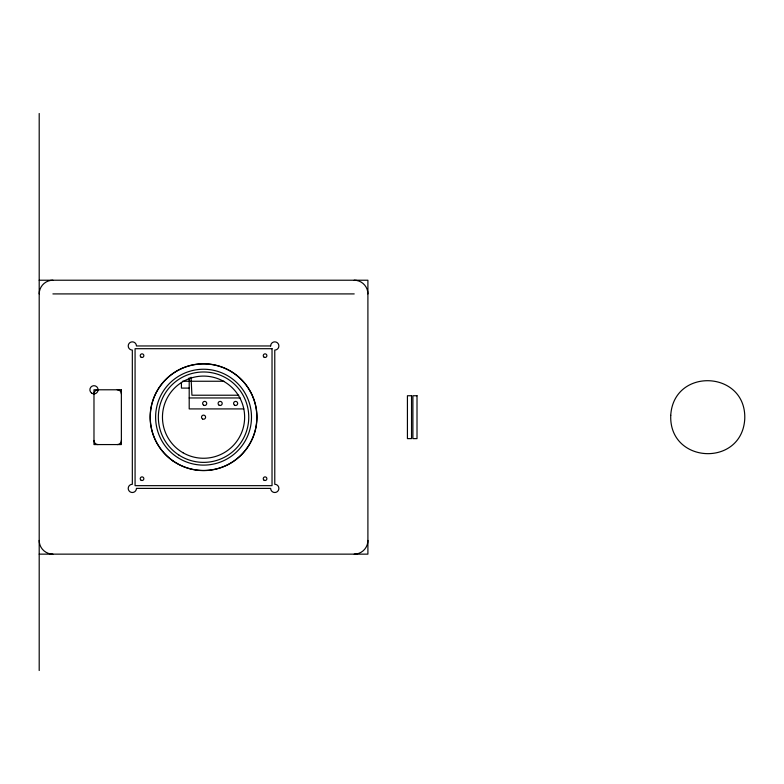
<?xml version="1.0" encoding="UTF-8"?>
<svg xmlns="http://www.w3.org/2000/svg" width="784" height="784" viewBox="0 0 784 784"><rect width="100%" height="100%" fill="white"/><g stroke="black" fill="none" stroke-linecap="round" stroke-linejoin="round"><path stroke-width="1.18" d="M39.2 280.221L367.902 280.221L367.902 554.141L39.2 554.141M52.9 293.912L354.211 293.912M182.535 381.249L223.969 381.249M189.199 388.1L181.427 388.1L181.427 382.396M238.757 395.224L191.933 395.224L191.031 377.251M189.199 397.958L240.178 397.958M243.824 408.915L189.199 408.915L189.199 377.829M39.2 113.494L39.2 670.506M354.211 280.221A13.7 13.7 0 0 1 367.902 293.912M39.2 293.912A13.7 13.7 0 0 1 52.9 280.221M367.902 540.441A13.7 13.7 0 0 1 354.211 554.141M52.9 554.141A13.7 13.7 0 0 1 39.2 540.441M117.267 389.785A4.106 4.106 0 0 1 121.373 393.891M121.373 440.461A4.106 4.106 0 0 1 117.267 444.567M93.982 393.891A4.106 4.106 0 0 1 98.088 389.785M98.088 444.567A4.106 4.106 0 0 1 93.982 440.461M670.741 415.363C668.85 464.001 741.87 467.489 744.751 418.999C746.642 370.352 673.623 366.873 670.741 415.363M270.666 345.96L136.436 345.96A4.106 4.106 0 0 0 132.329 341.853A4.106 4.106 0 0 0 128.223 345.96A4.106 4.106 0 0 0 132.329 350.066L132.329 484.287A4.106 4.106 0 0 0 128.223 488.393A4.106 4.106 0 0 0 132.329 492.509A4.106 4.106 0 0 0 136.436 488.393L270.666 488.393A4.106 4.106 0 0 0 274.772 492.509A4.106 4.106 0 0 0 278.879 488.393A4.106 4.106 0 0 0 274.772 484.287L274.772 350.066A4.106 4.106 0 0 0 278.879 345.96A4.106 4.106 0 0 0 274.772 341.853A4.106 4.106 0 0 0 270.666 345.96M272.028 348.694L135.073 348.694L135.073 485.659L272.028 485.659L272.028 348.694M121.373 389.785L93.982 389.785L93.982 444.567L121.373 444.567L121.373 389.785M411.531 395.744L407.425 395.744L407.425 438.619L411.531 438.619L411.531 395.744M417.01 395.744L412.903 395.744L412.903 438.619L417.01 438.619L417.01 395.744M141.13 480.269A1.813 1.813 0 0 0 143.854 478.691A1.813 1.813 0 0 0 141.13 477.123A1.813 1.813 0 0 0 141.13 480.269M176.91 463.315A53.273 53.273 0 0 0 256.829 417.176A53.273 53.273 0 0 0 176.91 371.038A53.273 53.273 0 0 0 176.91 463.315M264.022 480.18A1.813 1.813 0 0 0 266.874 478.857A1.813 1.813 0 0 0 264.306 477.044A1.813 1.813 0 0 0 264.022 480.18M264.159 357.23A1.813 1.813 0 0 0 266.883 355.662A1.813 1.813 0 0 0 264.159 354.094A1.813 1.813 0 0 0 264.159 357.23M141.13 357.23A1.813 1.813 0 0 0 143.854 355.662A1.813 1.813 0 0 0 141.13 354.094A1.813 1.813 0 0 0 141.13 357.23M172.794 460.845A53.41 53.41 0 0 0 256.75 421.978A53.41 53.41 0 0 0 181.114 368.705A53.41 53.41 0 0 0 172.794 460.845M183.005 452.76A41.091 41.091 0 0 0 244.637 417.176A41.091 41.091 0 0 0 183.005 381.592A41.091 41.091 0 0 0 183.005 452.76M179.056 455.161A45.198 45.198 0 0 0 248.695 419.401A45.198 45.198 0 0 0 182.907 376.967A45.198 45.198 0 0 0 179.056 455.161M177.566 457.464A47.932 47.932 0 0 0 251.429 419.538A47.932 47.932 0 0 0 181.653 374.536A47.932 47.932 0 0 0 177.566 457.464M202.527 418.96A2.058 2.058 0 0 0 205.604 417.176A2.058 2.058 0 0 0 202.527 415.402A2.058 2.058 0 0 0 202.527 418.96M203.644 405.22A2.058 2.058 0 0 0 206.731 403.437A2.058 2.058 0 0 0 203.644 401.663A2.058 2.058 0 0 0 203.644 405.22M219.128 405.22A2.058 2.058 0 0 0 222.205 403.437A2.058 2.058 0 0 0 219.128 401.663A2.058 2.058 0 0 0 219.128 405.22M234.602 405.22A2.058 2.058 0 0 0 237.679 403.437A2.058 2.058 0 0 0 234.602 401.663A2.058 2.058 0 0 0 234.602 405.22M91.679 393.186A4.106 4.106 0 0 0 98.078 390.079A4.106 4.106 0 0 0 92.189 386.091A4.106 4.106 0 0 0 91.679 393.186"/></g></svg>
